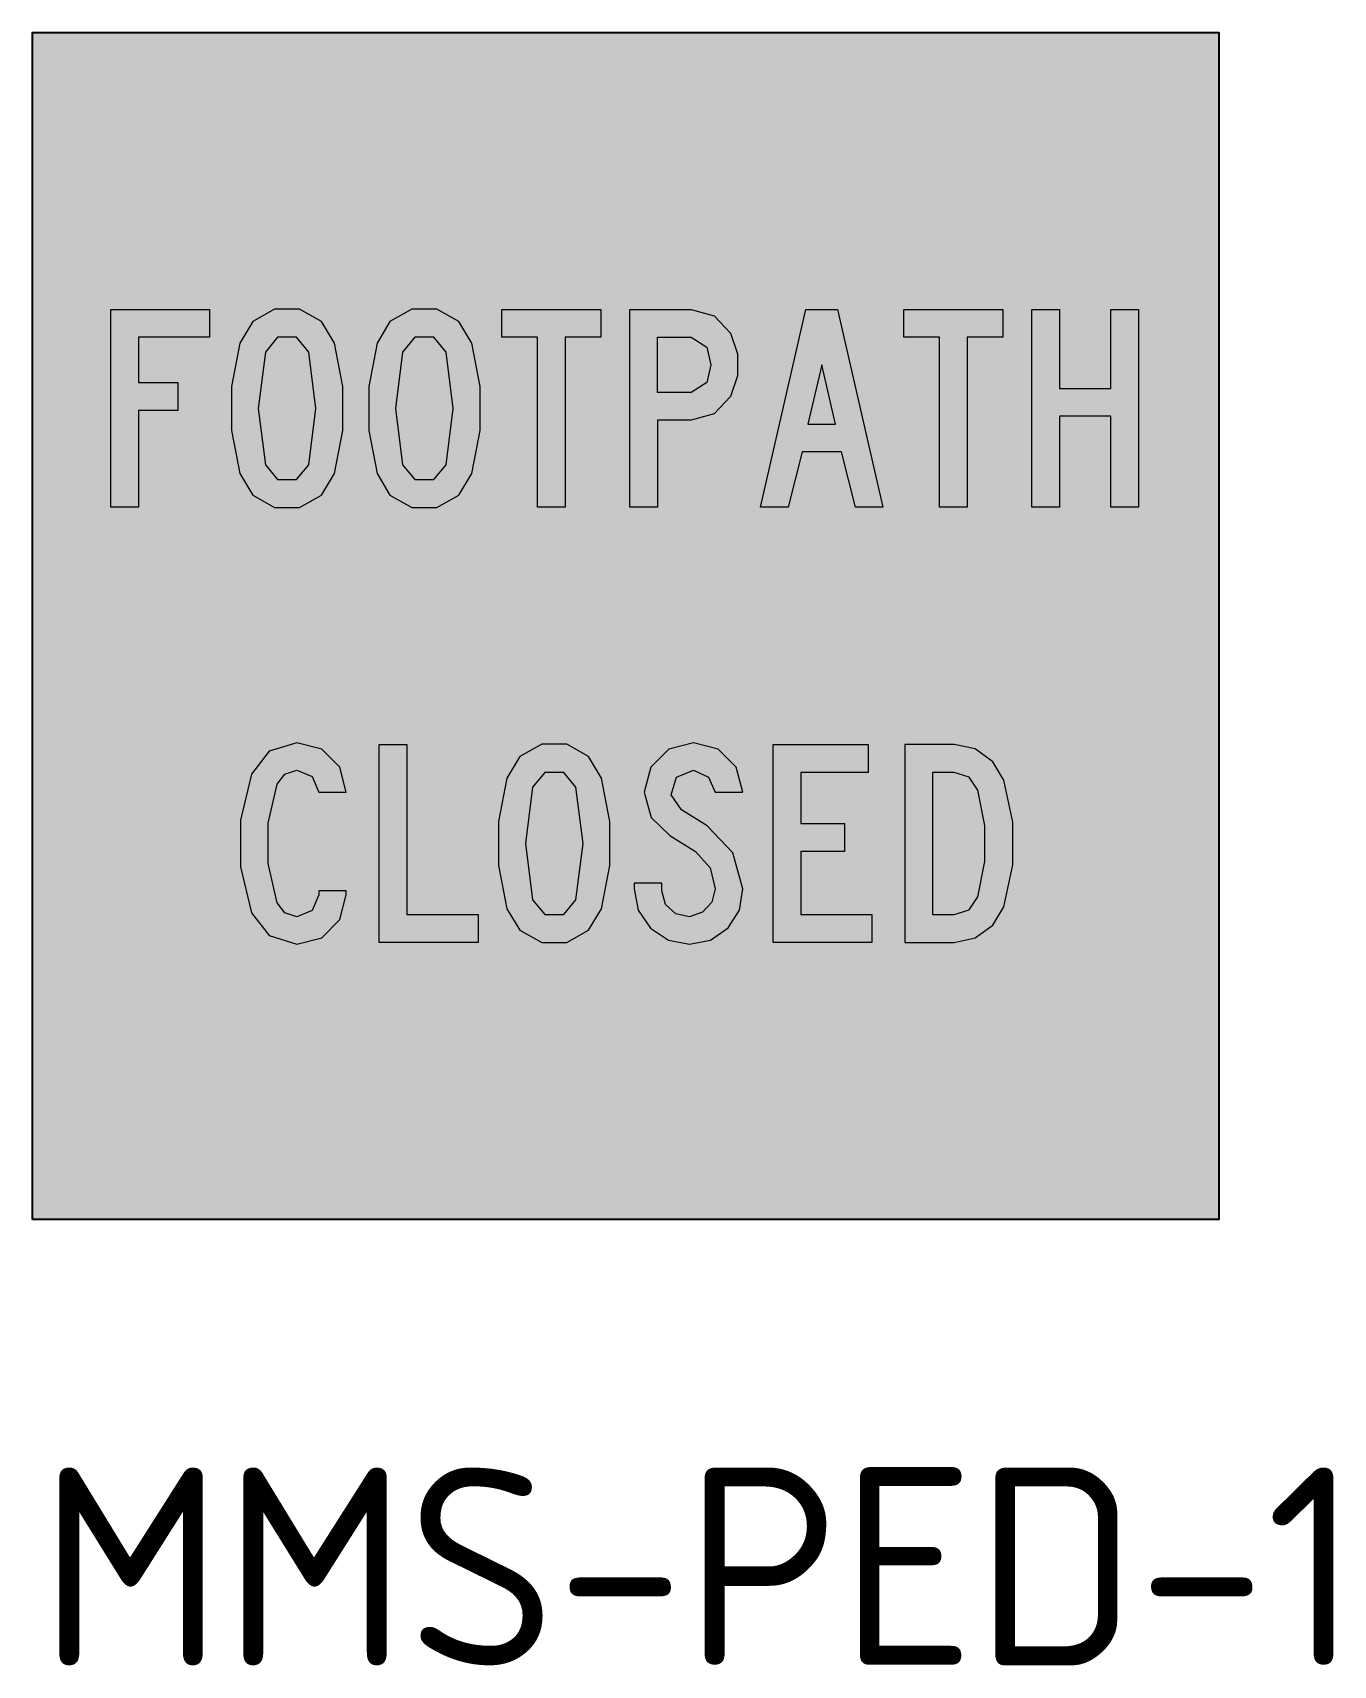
# Model space of a CAD drawing. Extents: x 163 to 359, y 73 to 241.
# Drawn here: x 162.8 to 228.5, y 158.9 to 241.4 of the extents above.
import ezdxf

# ---------------------------------------------------------------- set-up
doc = ezdxf.new("R2010")
doc.units = 0
doc.layers.add('L25', color=1, linetype='CONTINUOUS')
doc.layers.add('yellow', color=50, linetype='CONTINUOUS')
doc.styles.add('ISO', font='iso3098b.shx')

msp = doc.modelspace()

# ---------------------------------------------------------------- hatches: boundary and pattern name
at = {"layer": 'L25'}
h = msp.add_hatch(color=256, dxfattribs=at)
h.paths.add_polyline_path([(213.296, 217.426), (213.296, 227.42), (214.692, 227.42), (214.692, 223.422), (217.293, 223.422), (217.293, 227.42), (218.689, 227.42), (218.689, 217.426), (217.293, 217.426), (217.293, 222.026), (214.692, 222.026), (214.692, 217.426)])
h.paths.add_polyline_path([(208.632, 217.426), (208.632, 226.024), (206.831, 226.024), (206.831, 227.42), (211.828, 227.42), (211.828, 226.024), (210.028, 226.024), (210.028, 217.426)])
h.paths.add_polyline_path([(199.574, 217.426), (201.874, 227.42), (203.476, 227.42), (205.768, 217.426), (204.372, 217.426), (203.674, 220.226), (201.676, 220.226), (200.978, 217.426)])
h.paths.add_polyline_path([(188.295, 217.426), (188.295, 226.024), (186.494, 226.024), (186.494, 227.42), (191.491, 227.42), (191.491, 226.024), (189.691, 226.024), (189.691, 217.426)])
h.paths.add_polyline_path([(184.971, 219.123), (185.392, 221.312), (185.392, 223.533), (184.971, 225.722), (184.313, 226.809), (183.21, 227.436), (181.941, 227.436), (180.831, 226.809), (180.18, 225.722), (179.76, 223.533), (179.76, 221.312), (180.18, 219.123), (180.831, 218.037), (181.941, 217.41), (183.21, 217.41), (184.313, 218.037)])
h.paths.add_polyline_path([(183.678, 219.575), (184.035, 222.423), (183.678, 225.27), (183.06, 226.016), (182.092, 226.016), (181.473, 225.27), (181.116, 222.423), (181.473, 219.575), (182.092, 218.83), (183.06, 218.83)], flags=16)
h.paths.add_polyline_path([(178.031, 219.123), (178.443, 221.312), (178.443, 223.533), (178.031, 225.722), (177.372, 226.809), (176.262, 227.436), (174.993, 227.436), (173.89, 226.809), (173.232, 225.722), (172.812, 223.533), (172.812, 221.312), (173.232, 219.123), (173.89, 218.037), (174.993, 217.41), (176.262, 217.41), (177.372, 218.037)])
h.paths.add_polyline_path([(176.73, 219.575), (177.087, 222.423), (176.73, 225.27), (176.111, 226.016), (175.144, 226.016), (174.533, 225.27), (174.168, 222.423), (174.533, 219.575), (175.144, 218.83), (176.111, 218.83)], flags=16)
h.paths.add_polyline_path([(166.712, 217.426), (166.712, 227.42), (171.709, 227.42), (171.709, 226.024), (168.108, 226.024), (168.108, 223.724), (170.107, 223.724), (170.107, 222.32), (168.108, 222.32), (168.108, 217.426)])
h.paths.add_polyline_path([(206.879, 195.423), (209.377, 195.423), (210.44, 195.653), (211.321, 196.287), (211.876, 197.223), (212.344, 199.341), (212.344, 201.507), (211.876, 203.624), (211.321, 204.56), (210.44, 205.203), (209.377, 205.425), (206.879, 205.425)])
h.paths.add_polyline_path([(208.275, 196.827), (209.377, 196.827), (210.123, 197.073), (210.575, 197.723), (210.916, 199.516), (210.916, 201.332), (210.575, 203.125), (210.123, 203.775), (209.377, 204.021), (208.275, 204.021)], flags=16)
h.paths.add_polyline_path([(200.216, 195.423), (200.216, 205.425), (205.015, 205.425), (205.015, 204.021), (201.62, 204.021), (201.62, 201.427), (203.817, 201.427), (203.817, 200.023), (201.62, 200.023), (201.62, 196.827), (205.213, 196.827), (205.213, 195.423)])
h.paths.add_polyline_path([(191.539, 197.128), (191.951, 199.309), (191.951, 201.538), (191.539, 203.727), (190.88, 204.814), (189.778, 205.441), (188.509, 205.441), (187.398, 204.814), (186.74, 203.727), (186.327, 201.538), (186.327, 199.309), (186.74, 197.128), (187.398, 196.034), (188.509, 195.415), (189.778, 195.415), (190.88, 196.034)])
h.paths.add_polyline_path([(190.238, 197.572), (190.603, 200.428), (190.238, 203.275), (189.627, 204.013), (188.659, 204.013), (188.041, 203.275), (187.684, 200.428), (188.041, 197.572), (188.659, 196.835), (189.627, 196.835)], flags=16)
h.paths.add_polyline_path([(180.291, 195.423), (180.291, 205.425), (181.687, 205.425), (181.687, 196.827), (185.288, 196.827), (185.288, 195.423)])
h.paths.add_polyline_path([(192.959, 217.426), (192.959, 227.42), (196.06, 227.42), (197.226, 227.095), (198.059, 226.222), (198.416, 225.175), (198.416, 224.073), (198.059, 223.026), (197.226, 222.145), (196.06, 221.82), (194.362, 221.82), (194.362, 217.426)])
h.paths.add_polyline_path([(196.06, 223.224), (194.362, 223.224), (194.362, 226.024), (196.06, 226.024), (196.861, 225.524), (197.067, 224.62), (196.861, 223.724)], flags=16)
h.paths.add_polyline_path([(202.675, 224.62), (201.977, 221.622), (203.373, 221.622)], flags=16)
h.paths.add_polyline_path([(178.626, 197.826), (178.626, 198.025), (177.23, 198.025), (177.23, 197.826), (176.904, 197.041), (176.127, 196.724), (175.516, 196.914), (175.128, 197.422), (174.668, 199.405), (174.668, 201.443), (175.128, 203.426), (175.516, 203.934), (176.127, 204.124), (176.904, 203.807), (177.23, 203.022), (178.626, 203.022), (178.3, 204.275), (177.38, 205.195), (176.127, 205.52), (174.731, 205.084), (173.827, 203.926), (173.272, 201.61), (173.272, 199.238), (173.827, 196.922), (174.731, 195.764), (176.127, 195.328), (177.38, 195.653), (178.3, 196.573)])
h.paths.add_polyline_path([(196.187, 204.124), (196.948, 203.783), (197.289, 203.022), (198.685, 203.022), (198.352, 204.275), (197.44, 205.195), (196.187, 205.52), (194.934, 205.195), (194.021, 204.275), (193.688, 203.022), (194.037, 201.745), (194.989, 200.824), (196.29, 200.023), (197.028, 199.198), (197.289, 198.128), (197.115, 197.453), (196.647, 196.946), (195.988, 196.724), (195.29, 196.859), (194.775, 197.342), (194.585, 198.025), (194.585, 198.421), (193.189, 198.421), (193.189, 198.128), (193.395, 197.049), (194.006, 196.137), (194.918, 195.534), (195.988, 195.328), (197.043, 195.542), (197.932, 196.153), (198.511, 197.057), (198.685, 198.128), (198.178, 199.944), (196.885, 201.324), (195.584, 202.125), (195.06, 202.887), (195.33, 203.775)])
at = {"layer": 'yellow'}
h = msp.add_hatch(color=256, dxfattribs=at)
h.paths.add_polyline_path([(222.76, 241.42), (162.76, 241.42), (162.76, 181.42), (222.76, 181.42)])
h.paths.add_polyline_path([(174.731, 205.084), (176.127, 205.52), (177.38, 205.195), (178.3, 204.275), (178.626, 203.022), (177.23, 203.022), (176.904, 203.807), (176.127, 204.124), (175.516, 203.934), (175.128, 203.426), (174.668, 201.443), (174.668, 199.405), (175.128, 197.422), (175.516, 196.914), (176.127, 196.724), (176.904, 197.041), (177.23, 197.826), (177.23, 198.025), (178.626, 198.025), (178.626, 197.826), (178.3, 196.573), (177.38, 195.653), (176.127, 195.328), (174.731, 195.764), (173.827, 196.922), (173.272, 199.238), (173.272, 201.61), (173.827, 203.926)], flags=16)
h.paths.add_polyline_path([(174.993, 217.41), (173.89, 218.037), (173.232, 219.123), (172.812, 221.312), (172.812, 223.533), (173.232, 225.722), (173.89, 226.809), (174.993, 227.436), (176.262, 227.436), (177.372, 226.809), (178.031, 225.722), (178.443, 223.533), (178.443, 221.312), (178.031, 219.123), (177.372, 218.037), (176.262, 217.41)], flags=16)
h.paths.add_polyline_path([(168.108, 217.426), (166.712, 217.426), (166.712, 227.42), (171.709, 227.42), (171.709, 226.024), (168.108, 226.024), (168.108, 223.724), (170.107, 223.724), (170.107, 222.32), (168.108, 222.32)], flags=16)
h.paths.add_polyline_path([(180.291, 205.425), (181.687, 205.425), (181.687, 196.827), (185.288, 196.827), (185.288, 195.423), (180.291, 195.423)], flags=16)
h.paths.add_polyline_path([(175.144, 218.83), (174.533, 219.575), (174.168, 222.423), (174.533, 225.27), (175.144, 226.016), (176.111, 226.016), (176.73, 225.27), (177.087, 222.423), (176.73, 219.575), (176.111, 218.83)], flags=0)
h.paths.add_polyline_path([(180.831, 218.037), (180.18, 219.123), (179.76, 221.312), (179.76, 223.533), (180.18, 225.722), (180.831, 226.809), (181.941, 227.436), (183.21, 227.436), (184.313, 226.809), (184.971, 225.722), (185.392, 223.533), (185.392, 221.312), (184.971, 219.123), (184.313, 218.037), (183.21, 217.41), (181.941, 217.41)], flags=16)
h.paths.add_polyline_path([(182.092, 218.83), (181.473, 219.575), (181.116, 222.423), (181.473, 225.27), (182.092, 226.016), (183.06, 226.016), (183.678, 225.27), (184.035, 222.423), (183.678, 219.575), (183.06, 218.83)], flags=0)
h.paths.add_polyline_path([(186.74, 203.727), (187.398, 204.814), (188.509, 205.441), (189.778, 205.441), (190.88, 204.814), (191.539, 203.727), (191.951, 201.538), (191.951, 199.309), (191.539, 197.128), (190.88, 196.034), (189.778, 195.415), (188.509, 195.415), (187.398, 196.034), (186.74, 197.128), (186.327, 199.309), (186.327, 201.538)], flags=16)
h.paths.add_polyline_path([(188.041, 203.275), (188.659, 204.013), (189.627, 204.013), (190.238, 203.275), (190.603, 200.428), (190.238, 197.572), (189.627, 196.835), (188.659, 196.835), (188.041, 197.572), (187.684, 200.428)], flags=0)
h.paths.add_polyline_path([(188.295, 217.426), (188.295, 226.024), (186.494, 226.024), (186.494, 227.42), (191.491, 227.42), (191.491, 226.024), (189.691, 226.024), (189.691, 217.426)], flags=16)
h.paths.add_polyline_path([(192.959, 217.426), (192.959, 227.42), (196.06, 227.42), (197.226, 227.095), (198.059, 226.222), (198.416, 225.175), (198.416, 224.073), (198.059, 223.026), (197.226, 222.145), (196.06, 221.82), (194.362, 221.82), (194.362, 217.426)], flags=16)
h.paths.add_polyline_path([(194.021, 204.275), (194.934, 205.195), (196.187, 205.52), (197.44, 205.195), (198.352, 204.275), (198.685, 203.022), (197.289, 203.022), (196.948, 203.783), (196.187, 204.124), (195.33, 203.775), (195.06, 202.887), (195.584, 202.125), (196.885, 201.324), (198.178, 199.944), (198.685, 198.128), (198.511, 197.057), (197.932, 196.153), (197.043, 195.542), (195.988, 195.328), (194.918, 195.534), (194.006, 196.137), (193.395, 197.049), (193.189, 198.128), (193.189, 198.421), (194.585, 198.421), (194.585, 198.025), (194.775, 197.342), (195.29, 196.859), (195.988, 196.724), (196.647, 196.946), (197.115, 197.453), (197.289, 198.128), (197.028, 199.198), (196.29, 200.023), (194.989, 200.824), (194.037, 201.745), (193.688, 203.022)], flags=16)
h.paths.add_polyline_path([(194.362, 223.224), (194.362, 226.024), (196.06, 226.024), (196.861, 225.524), (197.067, 224.62), (196.861, 223.724), (196.06, 223.224)], flags=0)
h.paths.add_polyline_path([(200.216, 205.425), (205.015, 205.425), (205.015, 204.021), (201.62, 204.021), (201.62, 201.427), (203.817, 201.427), (203.817, 200.023), (201.62, 200.023), (201.62, 196.827), (205.213, 196.827), (205.213, 195.423), (200.216, 195.423)], flags=16)
h.paths.add_polyline_path([(199.574, 217.426), (201.874, 227.42), (203.476, 227.42), (205.768, 217.426), (204.372, 217.426), (203.674, 220.226), (201.676, 220.226), (200.978, 217.426)], flags=16)
h.paths.add_polyline_path([(201.977, 221.622), (202.675, 224.62), (203.373, 221.622)], flags=0)
h.paths.add_polyline_path([(206.879, 205.425), (209.377, 205.425), (210.44, 205.203), (211.321, 204.56), (211.876, 203.624), (212.344, 201.507), (212.344, 199.341), (211.876, 197.223), (211.321, 196.287), (210.44, 195.653), (209.377, 195.423), (206.879, 195.423)], flags=16)
h.paths.add_polyline_path([(208.275, 204.021), (209.377, 204.021), (210.123, 203.775), (210.575, 203.125), (210.916, 201.332), (210.916, 199.516), (210.575, 197.723), (210.123, 197.073), (209.377, 196.827), (208.275, 196.827)], flags=0)
h.paths.add_polyline_path([(208.632, 217.426), (208.632, 226.024), (206.831, 226.024), (206.831, 227.42), (211.828, 227.42), (211.828, 226.024), (210.028, 226.024), (210.028, 217.426)], flags=16)
h.paths.add_polyline_path([(213.296, 217.426), (213.296, 227.42), (214.692, 227.42), (214.692, 223.422), (217.293, 223.422), (217.293, 227.42), (218.689, 227.42), (218.689, 217.426), (217.293, 217.426), (217.293, 222.026), (214.692, 222.026), (214.692, 217.426)], flags=16)

# ---------------------------------------------------------------- linework, layer by layer
at = {"layer": 'L25'}
msp.add_lwpolyline([(162.76, 181.42), (162.76, 241.42), (222.76, 241.42), (222.76, 181.42)], close=True, dxfattribs=at)
at = {"layer": 'L25', "lineweight": 0}
for points in [[(166.712, 217.426), (166.712, 227.42), (171.709, 227.42), (171.709, 226.024), (168.108, 226.024), (168.108, 223.724), (170.107, 223.724), (170.107, 222.32), (168.108, 222.32), (168.108, 217.426), (166.712, 217.426)], [(178.031, 219.123), (178.443, 221.312), (178.443, 223.533), (178.031, 225.722), (177.372, 226.809), (176.262, 227.436), (174.993, 227.436), (173.89, 226.809), (173.232, 225.722), (172.812, 223.533), (172.812, 221.312), (173.232, 219.123), (173.89, 218.037), (174.993, 217.41), (176.262, 217.41), (177.372, 218.037), (178.031, 219.123)], [(184.971, 219.123), (185.392, 221.312), (185.392, 223.533), (184.971, 225.722), (184.313, 226.809), (183.21, 227.436), (181.941, 227.436), (180.831, 226.809), (180.18, 225.722), (179.76, 223.533), (179.76, 221.312), (180.18, 219.123), (180.831, 218.037), (181.941, 217.41), (183.21, 217.41), (184.313, 218.037), (184.971, 219.123)], [(188.295, 217.426), (188.295, 226.024), (186.494, 226.024), (186.494, 227.42), (191.491, 227.42), (191.491, 226.024), (189.691, 226.024), (189.691, 217.426), (188.295, 217.426)], [(192.959, 217.426), (192.959, 227.42), (196.06, 227.42), (197.226, 227.095), (198.059, 226.222), (198.416, 225.175), (198.416, 224.073), (198.059, 223.026), (197.226, 222.145), (196.06, 221.82), (194.362, 221.82), (194.362, 217.426)], [(199.574, 217.426), (201.874, 227.42), (203.476, 227.42), (205.768, 217.426), (204.372, 217.426), (203.674, 220.226), (201.676, 220.226), (200.978, 217.426), (199.574, 217.426)], [(208.632, 217.426), (208.632, 226.024), (206.831, 226.024), (206.831, 227.42), (211.828, 227.42), (211.828, 226.024), (210.028, 226.024), (210.028, 217.426), (208.632, 217.426)], [(213.296, 217.426), (213.296, 227.42), (214.692, 227.42), (214.692, 223.422), (217.293, 223.422), (217.293, 227.42), (218.689, 227.42), (218.689, 217.426), (217.293, 217.426), (217.293, 222.026), (214.692, 222.026), (214.692, 217.426), (213.296, 217.426)], [(176.73, 219.575), (177.087, 222.423), (176.73, 225.27), (176.111, 226.016), (175.144, 226.016), (174.533, 225.27), (174.168, 222.423), (174.533, 219.575), (175.144, 218.83), (176.111, 218.83), (176.73, 219.575)], [(183.678, 219.575), (184.035, 222.423), (183.678, 225.27), (183.06, 226.016), (182.092, 226.016), (181.473, 225.27), (181.116, 222.423), (181.473, 219.575), (182.092, 218.83), (183.06, 218.83), (183.678, 219.575)], [(196.06, 223.224), (194.362, 223.224), (194.362, 226.024), (196.06, 226.024), (196.861, 225.524), (197.067, 224.62), (196.861, 223.724)], [(202.675, 224.62), (201.977, 221.622), (203.373, 221.622)], [(178.626, 197.826), (178.626, 198.025), (177.23, 198.025), (177.23, 197.826), (176.904, 197.041), (176.127, 196.724), (175.516, 196.914), (175.128, 197.422), (174.668, 199.405), (174.668, 201.443), (175.128, 203.426), (175.516, 203.934), (176.127, 204.124), (176.904, 203.807), (177.23, 203.022), (178.626, 203.022), (178.3, 204.275), (177.38, 205.195), (176.127, 205.52), (174.731, 205.084), (173.827, 203.926), (173.272, 201.61), (173.272, 199.238), (173.827, 196.922), (174.731, 195.764), (176.127, 195.328), (177.38, 195.653), (178.3, 196.573)], [(180.291, 195.423), (180.291, 205.425), (181.687, 205.425), (181.687, 196.827), (185.288, 196.827), (185.288, 195.423), (180.291, 195.423)], [(191.539, 197.128), (191.951, 199.309), (191.951, 201.538), (191.539, 203.727), (190.88, 204.814), (189.778, 205.441), (188.509, 205.441), (187.398, 204.814), (186.74, 203.727), (186.327, 201.538), (186.327, 199.309), (186.74, 197.128), (187.398, 196.034), (188.509, 195.415), (189.778, 195.415), (190.88, 196.034), (191.539, 197.128)], [(196.187, 204.124), (196.948, 203.783), (197.289, 203.022), (198.685, 203.022), (198.352, 204.275), (197.44, 205.195), (196.187, 205.52), (194.934, 205.195), (194.021, 204.275), (193.688, 203.022), (194.037, 201.745), (194.989, 200.824), (196.29, 200.023), (197.028, 199.198), (197.289, 198.128), (197.115, 197.453), (196.647, 196.946), (195.988, 196.724), (195.29, 196.859), (194.775, 197.342), (194.585, 198.025), (194.585, 198.421), (193.189, 198.421), (193.189, 198.128), (193.395, 197.049), (194.006, 196.137), (194.918, 195.534), (195.988, 195.328), (197.043, 195.542), (197.932, 196.153), (198.511, 197.057), (198.685, 198.128), (198.178, 199.944), (196.885, 201.324), (195.584, 202.125), (195.06, 202.887), (195.33, 203.775)], [(200.216, 195.423), (200.216, 205.425), (205.015, 205.425), (205.015, 204.021), (201.62, 204.021), (201.62, 201.427), (203.817, 201.427), (203.817, 200.023), (201.62, 200.023), (201.62, 196.827), (205.213, 196.827), (205.213, 195.423), (200.216, 195.423)], [(206.879, 195.423), (209.377, 195.423), (210.44, 195.653), (211.321, 196.287), (211.876, 197.223), (212.344, 199.341), (212.344, 201.507), (211.876, 203.624), (211.321, 204.56), (210.44, 205.203), (209.377, 205.425), (206.879, 205.425), (206.879, 195.423)], [(190.238, 197.572), (190.603, 200.428), (190.238, 203.275), (189.627, 204.013), (188.659, 204.013), (188.041, 203.275), (187.684, 200.428), (188.041, 197.572), (188.659, 196.835), (189.627, 196.835), (190.238, 197.572)], [(208.275, 196.827), (209.377, 196.827), (210.123, 197.073), (210.575, 197.723), (210.916, 199.516), (210.916, 201.332), (210.575, 203.125), (210.123, 203.775), (209.377, 204.021), (208.275, 204.021), (208.275, 196.827)]]:
    msp.add_lwpolyline(points, close=True, dxfattribs=at)

# ---------------------------------------------------------------- texts
at = {"layer": 'yellow', "insert": (163.087, 168.871), "char_height": 10, "width": 60.9875, "attachment_point": 1, "style": 'ISO'}
msp.add_mtext('{\\C3;MMS-PED-1}', dxfattribs=at)

doc.saveas('drawing.dxf')
